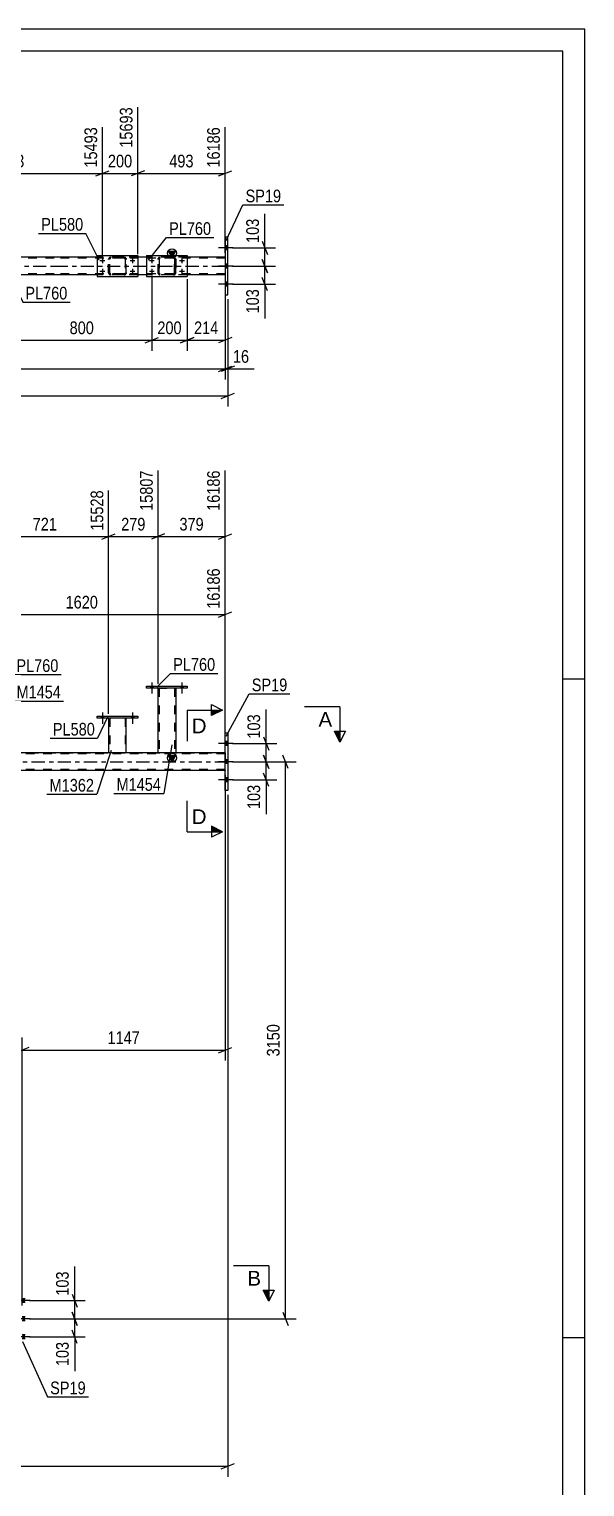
# Model space of a CAD drawing. Header units: millimetres. Extents: x -121 to 720, y -428 to 166.
# Drawn here: x 594.2 to 719.8, y -164 to 165.7 of the extents above; entities that cross this region are included whole.
import ezdxf

# ---------------------------------------------------------------- set-up
doc = ezdxf.new("R2010")
doc.units = ezdxf.units.MM
doc.linetypes.add('DXK_LINE_DOT2', pattern=[3.9198, 1.9599, -1.9599])
doc.linetypes.add('DXK_LINE_DOT3', pattern=[5.9187, 2.979, -0.9799, 0.9799, -0.9799])
doc.styles.add('Arial', font='ARIAL.TTF', dxfattribs={"height": 0.2})
doc.styles.add('Arial Narrow', font='ARIALN.TTF', dxfattribs={"height": 0.2})

# ---------------------------------------------------------------- blocks, each defined once
blk = doc.blocks.new('Unknown-318895430-1135')
at = {"color": 5, "linetype": 'Continuous'}
for p, q in [((719.77, 165.69), (-121.23, 165.69)), ((719.77, -428.31), (719.77, 165.69)), ((714.77, 160.69), (-116.23, 160.69)), ((714.77, -423.31), (714.77, 160.69)), ((719.77, 18.69), (714.77, 18.69)), ((719.77, -130.31), (714.77, -130.31))]:
    blk.add_line(p, q, dxfattribs=at)
blk = doc.blocks.new('Bolt-318895430-2153 - 2146')
at = {"linetype": 'Continuous'}
for points in [[(639.1, 115.77), (639.1, 116.65), (638.46, 116.65), (638.46, 115.77)], [(639.1, 115.77), (639.1, 116.65), (638.46, 116.65), (638.46, 115.77)], [(639.1, 115.77), (639.1, 116.65), (638.46, 116.65), (638.46, 115.77)], [(639.1, 111.67), (639.1, 112.55), (638.46, 112.55), (638.46, 111.67)], [(639.1, 111.67), (639.1, 112.55), (638.46, 112.55), (638.46, 111.67)], [(639.1, 107.57), (639.1, 108.45), (638.46, 108.45), (638.46, 107.57)], [(639.1, 107.57), (639.1, 108.45), (638.46, 108.45), (638.46, 107.57)], [(639.1, 107.57), (639.1, 108.45), (638.46, 108.45), (638.46, 107.57)]]:
    blk.add_hatch(color=1, dxfattribs=at).paths.add_polyline_path(points)
at = {"color": 1, "linetype": 'Continuous'}
for p, q in [((640.26, 116.21), (636.94, 116.21)), ((640.26, 116.21), (636.94, 116.21)), ((640.26, 116.21), (636.94, 116.21)), ((639.1, 116.65), (638.46, 116.65)), ((639.1, 116.65), (638.46, 116.65)), ((639.1, 116.65), (638.46, 116.65)), ((639.1, 115.77), (638.46, 115.77)), ((639.1, 115.77), (638.46, 115.77)), ((639.1, 115.77), (638.46, 115.77)), ((640.26, 112.11), (636.94, 112.11)), ((640.26, 112.11), (636.94, 112.11)), ((639.1, 112.55), (638.46, 112.55)), ((639.1, 112.55), (638.46, 112.55)), ((639.1, 111.67), (638.46, 111.67)), ((639.1, 111.67), (638.46, 111.67)), ((640.26, 108.01), (636.94, 108.01)), ((640.26, 108.01), (636.94, 108.01)), ((640.26, 108.01), (636.94, 108.01)), ((639.1, 108.45), (638.46, 108.45)), ((639.1, 108.45), (638.46, 108.45)), ((639.1, 108.45), (638.46, 108.45)), ((639.1, 107.57), (638.46, 107.57)), ((639.1, 107.57), (638.46, 107.57)), ((639.1, 107.57), (638.46, 107.57))]:
    blk.add_line(p, q, dxfattribs=at)
blk = doc.blocks.new('Bolt-318895430-2247 - 2146')
at = {"linetype": 'Continuous'}
for points in [[(621.89, 113.03, -1), (621.89, 113.59, -1)], [(628.69, 113.03, -1), (628.69, 113.59, -1)], [(621.89, 110.63, -1), (621.89, 111.19, -1)], [(628.69, 110.63, -1), (628.69, 111.19, -1)]]:
    blk.add_hatch(color=1, dxfattribs=at).paths.add_polyline_path(points)
at = {"color": 1, "linetype": 'Continuous'}
for p, q in [((622.45, 113.31), (621.33, 113.31)), ((621.89, 113.87), (621.89, 112.75)), ((629.25, 113.31), (628.13, 113.31)), ((628.69, 113.87), (628.69, 112.75)), ((622.45, 110.91), (621.33, 110.91)), ((621.89, 111.47), (621.89, 110.35)), ((629.25, 110.91), (628.13, 110.91)), ((628.69, 111.47), (628.69, 110.35))]:
    blk.add_line(p, q, dxfattribs=at)
blk = doc.blocks.new('Bolt-318895430-2232 - 2146')
at = {"linetype": 'Continuous'}
for points in [[(610.72, 113.03, -1), (610.72, 113.59, -1)], [(617.52, 113.03, -1), (617.52, 113.59, -1)], [(610.72, 110.63, -1), (610.72, 111.19, -1)], [(617.52, 110.63, -1), (617.52, 111.19, -1)]]:
    blk.add_hatch(color=1, dxfattribs=at).paths.add_polyline_path(points)
at = {"color": 1, "linetype": 'Continuous'}
for p, q in [((611.28, 113.31), (610.16, 113.31)), ((610.72, 113.87), (610.72, 112.75)), ((618.08, 113.31), (616.96, 113.31)), ((617.52, 113.87), (617.52, 112.75)), ((611.28, 110.91), (610.16, 110.91)), ((610.72, 111.47), (610.72, 110.35)), ((618.08, 110.91), (616.96, 110.91)), ((617.52, 111.47), (617.52, 110.35))]:
    blk.add_line(p, q, dxfattribs=at)
blk = doc.blocks.new('Part-318895430-2352 - 2146')
at = {"color": 2, "linetype": 'Continuous'}
for p, q in [((620.69, 114.51), (620.69, 109.71)), ((620.69, 114.51), (629.89, 114.51)), ((629.89, 114.51), (629.89, 109.71)), ((620.69, 109.71), (629.89, 109.71))]:
    blk.add_line(p, q, dxfattribs=at)
blk = doc.blocks.new('Part-318895430-2400 - 2146')
at = {"color": 2, "linetype": 'Continuous'}
for p, q in [((609.52, 114.51), (609.52, 109.71)), ((609.52, 114.51), (618.72, 114.51)), ((618.72, 114.51), (618.72, 109.71)), ((609.52, 109.71), (618.72, 109.71))]:
    blk.add_line(p, q, dxfattribs=at)
blk = doc.blocks.new('Part-318895430-2298 - 2146')
at = {"color": 2, "linetype": 'Continuous'}
for p, q in [((639.1, 118.61), (638.46, 118.61)), ((638.46, 118.61), (638.46, 105.61)), ((639.1, 105.61), (639.1, 118.61)), ((638.46, 105.61), (639.1, 105.61))]:
    blk.add_line(p, q, dxfattribs=at)
blk = doc.blocks.new('Part-318895430-2423 - 2146')
at = {"color": 7, "linetype": 'DXK_LINE_DOT2'}
for p, q in [((612.15, 113.81), (612.12, 113.63)), ((612.12, 113.63), (612.13, 113.68)), ((612.12, 110.59), (612.12, 113.63)), ((612.13, 113.68), (612.15, 113.81)), ((612.36, 113.63), (612.37, 113.72)), ((612.36, 110.59), (612.36, 113.63)), ((612.37, 113.72), (612.43, 113.8)), ((612.41, 114.07), (612.6, 114.11)), ((612.6, 114.11), (612.41, 114.07)), ((612.43, 113.8), (612.5, 113.85)), ((612.5, 113.85), (612.6, 113.87)), ((615.64, 114.11), (612.6, 114.11)), ((615.64, 113.87), (612.6, 113.87)), ((615.64, 114.11), (615.82, 114.07)), ((615.82, 114.07), (615.64, 114.11)), ((615.64, 113.87), (615.73, 113.85)), ((615.73, 113.85), (615.81, 113.8)), ((615.81, 113.8), (615.86, 113.72)), ((615.86, 113.72), (615.88, 113.63)), ((615.88, 113.63), (615.88, 110.59)), ((616.08, 113.81), (616.11, 113.68)), ((616.12, 113.63), (616.08, 113.81)), ((616.11, 113.68), (616.12, 113.63)), ((616.12, 110.59), (616.12, 113.63)), ((612.15, 110.4), (612.12, 110.59)), ((612.12, 110.59), (612.15, 110.4)), ((612.37, 110.5), (612.36, 110.59)), ((612.43, 110.42), (612.37, 110.5)), ((612.6, 110.11), (612.41, 110.14)), ((612.41, 110.14), (612.6, 110.11)), ((612.5, 110.37), (612.43, 110.42)), ((612.6, 110.35), (612.5, 110.37)), ((615.64, 110.35), (612.6, 110.35)), ((615.64, 110.11), (612.6, 110.11)), ((615.73, 110.37), (615.64, 110.35)), ((615.82, 110.14), (615.64, 110.11)), ((615.64, 110.11), (615.82, 110.14)), ((615.81, 110.42), (615.73, 110.37)), ((615.86, 110.5), (615.81, 110.42)), ((615.88, 110.59), (615.86, 110.5)), ((616.12, 110.59), (616.08, 110.4)), ((616.08, 110.4), (616.12, 110.59))]:
    blk.add_line(p, q, dxfattribs=at)
at = {"color": 7, "linetype": 'DXK_LINE_DOT3'}
blk.add_line((614.12, 112.11), (614.12, 112.11), dxfattribs=at)
at = {"color": 7, "linetype": 'DXK_LINE_DOT2'}
for centre, start, end in [((612.6, 113.63), 112.5, 157.5), ((612.6, 113.63), 112.5, 157.5), ((615.64, 113.63), 22.5, 67.5), ((615.64, 113.63), 22.5, 67.5), ((612.6, 110.59), 202.5, 247.5), ((612.6, 110.59), 202.5, 247.5), ((615.64, 110.59), 292.5, 337.5), ((615.64, 110.59), 292.5, 337.5)]:
    blk.add_arc(centre, 0.48, start, end, dxfattribs=at)
blk = doc.blocks.new('Part-318895430-2454 - 2146')
at = {"color": 7, "linetype": 'DXK_LINE_DOT2'}
for p, q in [((623.29, 113.63), (623.32, 113.81)), ((623.32, 113.81), (623.29, 113.63)), ((623.29, 110.59), (623.29, 113.63)), ((623.29, 113.63), (623.29, 113.63)), ((623.29, 110.59), (623.29, 113.63)), ((623.54, 113.72), (623.53, 113.63)), ((623.53, 110.59), (623.53, 113.63)), ((623.53, 113.63), (623.53, 113.63)), ((623.53, 113.63), (623.53, 110.59)), ((623.6, 113.8), (623.54, 113.72)), ((623.58, 114.07), (623.77, 114.11)), ((623.77, 114.11), (623.58, 114.07)), ((623.67, 113.85), (623.6, 113.8)), ((623.77, 113.87), (623.67, 113.85)), ((626.81, 114.11), (623.77, 114.11)), ((626.81, 113.87), (623.77, 113.87)), ((626.81, 114.11), (626.99, 114.07)), ((626.99, 114.07), (626.81, 114.11)), ((626.9, 113.85), (626.81, 113.87)), ((626.98, 113.8), (626.9, 113.85)), ((627.03, 113.72), (626.98, 113.8)), ((627.03, 113.72), (627.05, 113.63)), ((627.05, 110.59), (627.05, 113.63)), ((627.05, 113.63), (627.05, 113.63)), ((627.05, 113.63), (627.05, 110.59)), ((627.25, 113.81), (627.29, 113.63)), ((627.29, 113.63), (627.25, 113.81)), ((627.29, 110.59), (627.29, 113.63)), ((627.29, 113.63), (627.29, 113.63)), ((627.29, 113.63), (627.29, 110.59)), ((623.29, 110.59), (623.29, 110.59)), ((623.32, 110.4), (623.29, 110.59)), ((623.29, 110.59), (623.32, 110.4)), ((623.53, 110.59), (623.53, 110.59)), ((623.54, 110.5), (623.53, 110.59)), ((623.6, 110.42), (623.54, 110.5)), ((623.77, 110.11), (623.58, 110.15)), ((623.58, 110.15), (623.77, 110.11)), ((623.67, 110.37), (623.6, 110.42)), ((623.77, 110.35), (623.67, 110.37)), ((626.81, 110.35), (623.77, 110.35)), ((626.81, 110.11), (623.77, 110.11)), ((626.9, 110.37), (626.81, 110.35)), ((626.99, 110.15), (626.81, 110.11)), ((626.81, 110.11), (626.99, 110.15)), ((626.98, 110.42), (626.9, 110.37)), ((627.03, 110.5), (626.98, 110.42)), ((627.05, 110.59), (627.03, 110.5)), ((627.05, 110.59), (627.05, 110.59)), ((627.29, 110.59), (627.25, 110.4)), ((627.25, 110.4), (627.29, 110.59)), ((627.29, 110.59), (627.29, 110.59))]:
    blk.add_line(p, q, dxfattribs=at)
at = {"color": 7, "linetype": 'DXK_LINE_DOT3'}
blk.add_line((625.29, 112.11), (625.29, 112.11), dxfattribs=at)
at = {"color": 7, "linetype": 'DXK_LINE_DOT2'}
for centre, start, end in [((623.77, 113.63), 112.5, 157.5), ((623.77, 113.63), 112.5, 157.5), ((626.81, 113.63), 22.5, 67.5), ((626.81, 113.63), 22.5, 67.5), ((623.77, 110.59), 202.5, 247.5), ((623.77, 110.59), 202.5, 247.5), ((626.81, 110.59), 292.5, 337.5), ((626.81, 110.59), 292.5, 337.5)]:
    blk.add_arc(centre, 0.48, start, end, dxfattribs=at)
blk = doc.blocks.new('Part-318895430-2507 - 2146')
at = {"linetype": 'Continuous'}
blk.add_hatch(color=2, dxfattribs=at).paths.add_polyline_path([(626.46, 114.11), (625.66, 115.51), (627.26, 115.51)])
at = {"color": 2, "linetype": 'Continuous'}
for p, q in [((626.46, 114.11), (625.66, 115.51)), ((625.66, 115.51), (627.26, 115.51)), ((627.26, 115.51), (626.46, 114.11)), ((599.82, 114.11), (590.22, 114.11)), ((609.52, 114.11), (599.92, 114.11)), ((620.69, 114.11), (618.72, 114.11)), ((638.46, 114.11), (629.89, 114.11)), ((599.82, 110.11), (590.22, 110.11)), ((609.52, 110.11), (599.92, 110.11)), ((620.69, 110.11), (618.72, 110.11)), ((638.46, 110.11), (629.89, 110.11))]:
    blk.add_line(p, q, dxfattribs=at)
at = {"color": 7, "linetype": 'DXK_LINE_DOT2'}
for p, q in [((599.82, 113.87), (-8.67, 113.87)), ((638.46, 113.87), (599.92, 113.87)), ((618.72, 114.11), (609.52, 114.11)), ((629.89, 114.11), (620.69, 114.11)), ((638.46, 114.11), (638.46, 110.11)), ((599.82, 110.35), (-8.67, 110.35)), ((638.46, 110.35), (599.92, 110.35)), ((618.72, 110.11), (609.52, 110.11)), ((629.89, 110.11), (620.69, 110.11))]:
    blk.add_line(p, q, dxfattribs=at)
at = {"color": 7, "linetype": 'DXK_LINE_DOT3'}
for p, q in [((-8.67, 112.11), (599.82, 112.11)), ((599.92, 112.11), (638.46, 112.11))]:
    blk.add_line(p, q, dxfattribs=at)
at = {"color": 2, "linetype": 'Continuous'}
blk.add_circle((626.46, 115.01), 1, dxfattribs=at)
blk = doc.blocks.new('Part-318895430-3411 - 3370')
at = {"color": 2, "linetype": 'Continuous'}
for p, q in [((612.12, 9.83), (612.12, 2)), ((616.12, 2), (616.12, 9.83)), ((616.11, 1.99), (612.13, 1.99))]:
    blk.add_line(p, q, dxfattribs=at)
at = {"color": 7, "linetype": 'DXK_LINE_DOT2'}
for p, q in [((616.12, 9.83), (612.12, 9.83)), ((612.36, 9.83), (612.36, 1.99)), ((615.88, 9.83), (615.88, 1.99)), ((612.12, 2), (612.12, 1.99)), ((612.12, 1.99), (612.13, 1.99)), ((612.13, 1.99), (612.12, 1.99)), ((615.82, 1.99), (615.86, 1.99)), ((615.82, 1.99), (615.86, 1.99)), ((615.86, 1.99), (615.88, 1.99)), ((615.86, 1.99), (615.88, 1.99)), ((616.12, 1.99), (616.08, 1.99)), ((616.11, 1.99), (616.12, 1.99)), ((616.12, 2), (616.12, 1.99)), ((616.12, 1.99), (616.12, 2))]:
    blk.add_line(p, q, dxfattribs=at)
blk = doc.blocks.new('Part-318895430-3428 - 3370')
at = {"color": 2, "linetype": 'Continuous'}
for p, q in [((623.29, 2), (623.29, 16.64)), ((627.29, 16.64), (627.29, 2)), ((627.29, 2), (623.29, 2))]:
    blk.add_line(p, q, dxfattribs=at)
at = {"color": 7, "linetype": 'DXK_LINE_DOT2'}
for p, q in [((623.29, 16.64), (627.29, 16.64)), ((623.53, 16.64), (623.53, 2)), ((627.05, 16.64), (627.05, 2)), ((626.99, 2), (627.03, 2)), ((626.99, 2), (627.03, 2)), ((627.03, 2), (627.05, 2)), ((627.03, 2), (627.05, 2))]:
    blk.add_line(p, q, dxfattribs=at)
blk = doc.blocks.new('Bolt-318895430-3559 - 3370')
at = {"linetype": 'Continuous'}
for points in [[(621.61, 16.64), (622.17, 16.64), (622.17, 17.12), (621.61, 17.12)], [(621.61, 16.64), (622.17, 16.64), (622.17, 17.12), (621.61, 17.12)], [(628.41, 16.64), (628.97, 16.64), (628.97, 17.12), (628.41, 17.12)], [(628.41, 16.64), (628.97, 16.64), (628.97, 17.12), (628.41, 17.12)]]:
    blk.add_hatch(color=1, dxfattribs=at).paths.add_polyline_path(points)
at = {"color": 1, "linetype": 'Continuous'}
for p, q in [((621.61, 17.12), (621.61, 16.64)), ((621.61, 17.12), (621.61, 16.64)), ((621.89, 17.92), (621.89, 15.4)), ((621.89, 17.92), (621.89, 15.4)), ((622.17, 17.12), (622.17, 16.64)), ((622.17, 17.12), (622.17, 16.64)), ((628.41, 17.12), (628.41, 16.64)), ((628.41, 17.12), (628.41, 16.64)), ((628.69, 17.92), (628.69, 15.4)), ((628.69, 17.92), (628.69, 15.4)), ((628.97, 17.12), (628.97, 16.64)), ((628.97, 17.12), (628.97, 16.64))]:
    blk.add_line(p, q, dxfattribs=at)
blk = doc.blocks.new('Part-318895430-3545 - 3370')
at = {"color": 2, "linetype": 'Continuous'}
for p, q in [((609.52, 10.31), (618.72, 10.31)), ((609.52, 9.83), (609.52, 10.31)), ((618.72, 10.31), (618.72, 9.83)), ((618.72, 9.83), (609.52, 9.83))]:
    blk.add_line(p, q, dxfattribs=at)
blk = doc.blocks.new('Part-318895430-3585 - 3370')
at = {"color": 2, "linetype": 'Continuous'}
for p, q in [((620.69, 17.12), (629.89, 17.12)), ((620.69, 16.64), (620.69, 17.12)), ((629.89, 16.64), (620.69, 16.64)), ((629.89, 17.12), (629.89, 16.64))]:
    blk.add_line(p, q, dxfattribs=at)
blk = doc.blocks.new('Bolt-318895430-3723 - 3370')
at = {"linetype": 'Continuous'}
for points in [[(610.44, 9.83), (611, 9.83), (611, 10.31), (610.44, 10.31)], [(610.44, 9.83), (611, 9.83), (611, 10.31), (610.44, 10.31)], [(617.24, 9.83), (617.8, 9.83), (617.8, 10.31), (617.24, 10.31)], [(617.24, 9.83), (617.8, 9.83), (617.8, 10.31), (617.24, 10.31)]]:
    blk.add_hatch(color=1, dxfattribs=at).paths.add_polyline_path(points)
at = {"color": 1, "linetype": 'Continuous'}
for p, q in [((610.44, 10.31), (610.44, 9.83)), ((610.44, 10.31), (610.44, 9.83)), ((610.72, 11.11), (610.72, 8.59)), ((610.72, 11.11), (610.72, 8.59)), ((611, 10.31), (611, 9.83)), ((611, 10.31), (611, 9.83)), ((617.24, 10.31), (617.24, 9.83)), ((617.24, 10.31), (617.24, 9.83)), ((617.52, 11.11), (617.52, 8.59)), ((617.52, 11.11), (617.52, 8.59)), ((617.8, 10.31), (617.8, 9.83)), ((617.8, 10.31), (617.8, 9.83))]:
    blk.add_line(p, q, dxfattribs=at)
blk = doc.blocks.new('Bolt-318895430-3888 - 3370')
at = {"linetype": 'Continuous'}
for points in [[(592.59, -121.46), (592.59, -122.34), (593.23, -122.34), (593.23, -121.46)], [(592.59, -121.46), (592.59, -122.34), (593.23, -122.34), (593.23, -121.46)], [(592.59, -121.46), (592.59, -122.34), (593.23, -122.34), (593.23, -121.46)], [(592.59, -125.56), (592.59, -126.44), (593.23, -126.44), (593.23, -125.56)], [(592.59, -125.56), (592.59, -126.44), (593.23, -126.44), (593.23, -125.56)], [(592.59, -129.66), (592.59, -130.54), (593.23, -130.54), (593.23, -129.66)], [(592.59, -129.66), (592.59, -130.54), (593.23, -130.54), (593.23, -129.66)], [(592.59, -129.66), (592.59, -130.54), (593.23, -130.54), (593.23, -129.66)]]:
    blk.add_hatch(color=1, dxfattribs=at).paths.add_polyline_path(points)
at = {"color": 1, "linetype": 'Continuous'}
for p, q in [((594.39, -121.9), (591.07, -121.9)), ((594.39, -121.9), (591.07, -121.9)), ((594.39, -121.9), (591.07, -121.9)), ((593.23, -121.46), (592.59, -121.46)), ((593.23, -121.46), (592.59, -121.46)), ((593.23, -121.46), (592.59, -121.46)), ((593.23, -122.34), (592.59, -122.34)), ((593.23, -122.34), (592.59, -122.34)), ((593.23, -122.34), (592.59, -122.34)), ((594.39, -126), (591.07, -126)), ((594.39, -126), (591.07, -126)), ((593.23, -125.56), (592.59, -125.56)), ((593.23, -125.56), (592.59, -125.56)), ((593.23, -126.44), (592.59, -126.44)), ((593.23, -126.44), (592.59, -126.44)), ((594.39, -130.1), (591.07, -130.1)), ((594.39, -130.1), (591.07, -130.1)), ((594.39, -130.1), (591.07, -130.1)), ((593.23, -129.66), (592.59, -129.66)), ((593.23, -129.66), (592.59, -129.66)), ((593.23, -129.66), (592.59, -129.66)), ((593.23, -130.54), (592.59, -130.54)), ((593.23, -130.54), (592.59, -130.54)), ((593.23, -130.54), (592.59, -130.54))]:
    blk.add_line(p, q, dxfattribs=at)
blk = doc.blocks.new('Bolt-318895430-3889 - 3370')
at = {"linetype": 'Continuous'}
for points in [[(638.46, 4.54), (638.46, 3.66), (639.1, 3.66), (639.1, 4.54)], [(638.46, 4.54), (638.46, 3.66), (639.1, 3.66), (639.1, 4.54)], [(638.46, 4.54), (638.46, 3.66), (639.1, 3.66), (639.1, 4.54)], [(638.46, 0.44), (638.46, -0.44), (639.1, -0.44), (639.1, 0.44)], [(638.46, 0.44), (638.46, -0.44), (639.1, -0.44), (639.1, 0.44)], [(638.46, -3.66), (638.46, -4.54), (639.1, -4.54), (639.1, -3.66)], [(638.46, -3.66), (638.46, -4.54), (639.1, -4.54), (639.1, -3.66)], [(638.46, -3.66), (638.46, -4.54), (639.1, -4.54), (639.1, -3.66)]]:
    blk.add_hatch(color=1, dxfattribs=at).paths.add_polyline_path(points)
at = {"color": 1, "linetype": 'Continuous'}
for p, q in [((640.26, 4.1), (636.94, 4.1)), ((640.26, 4.1), (636.94, 4.1)), ((640.26, 4.1), (636.94, 4.1)), ((639.1, 4.54), (638.46, 4.54)), ((639.1, 4.54), (638.46, 4.54)), ((639.1, 4.54), (638.46, 4.54)), ((639.1, 3.66), (638.46, 3.66)), ((639.1, 3.66), (638.46, 3.66)), ((639.1, 3.66), (638.46, 3.66)), ((639.1, 0.44), (638.46, 0.44)), ((639.1, 0.44), (638.46, 0.44)), ((640.26, 0), (636.94, 0)), ((640.26, 0), (636.94, 0)), ((639.1, -0.44), (638.46, -0.44)), ((639.1, -0.44), (638.46, -0.44)), ((640.26, -4.1), (636.94, -4.1)), ((640.26, -4.1), (636.94, -4.1)), ((640.26, -4.1), (636.94, -4.1)), ((639.1, -3.66), (638.46, -3.66)), ((639.1, -3.66), (638.46, -3.66)), ((639.1, -3.66), (638.46, -3.66)), ((639.1, -4.54), (638.46, -4.54)), ((639.1, -4.54), (638.46, -4.54)), ((639.1, -4.54), (638.46, -4.54))]:
    blk.add_line(p, q, dxfattribs=at)
blk = doc.blocks.new('Part-318895430-3944 - 3370')
at = {"linetype": 'Continuous'}
blk.add_hatch(color=2, dxfattribs=at).paths.add_polyline_path([(626.46, 0), (625.66, 1.4), (627.26, 1.4)])
at = {"color": 7, "linetype": 'DXK_LINE_DOT2'}
for p, q in [((638.46, 1.76), (-9, 1.76)), ((104.31, 2), (638.46, 2)), ((616.12, 2), (612.12, 2)), ((627.29, 2), (623.29, 2)), ((638.46, 2), (638.46, -2)), ((638.46, -1.76), (-9, -1.76))]:
    blk.add_line(p, q, dxfattribs=at)
at = {"color": 2, "linetype": 'Continuous'}
for p, q in [((612.12, 2), (587.29, 2)), ((623.29, 2), (616.12, 2)), ((626.46, 0), (625.66, 1.4)), ((625.66, 1.4), (627.26, 1.4)), ((627.26, 1.4), (626.46, 0)), ((638.46, 2), (627.29, 2)), ((638.46, -2), (577.92, -2))]:
    blk.add_line(p, q, dxfattribs=at)
at = {"color": 7, "linetype": 'DXK_LINE_DOT3'}
blk.add_line((-9, 0), (638.46, 0), dxfattribs=at)
at = {"color": 2, "linetype": 'Continuous'}
blk.add_circle((626.46, 0.9), 1, dxfattribs=at)
blk = doc.blocks.new('Part-318895430-3998 - 3370')
at = {"color": 2, "linetype": 'Continuous'}
for p, q in [((638.46, -6.5), (638.46, 6.5)), ((638.46, 6.5), (639.1, 6.5)), ((639.1, 6.5), (639.1, -6.5)), ((639.1, -6.5), (638.46, -6.5))]:
    blk.add_line(p, q, dxfattribs=at)
blk = doc.blocks.new('StraightDimension-318895430-2553 - 2146')
at = {"color": 7, "linetype": 'Continuous'}
for p, q in [((638.46, 104.61), (638.46, 86.48)), ((639.1, 104.61), (639.1, 86.48)), ((636.96, 88.28), (639.96, 89.48)), ((640.6, 89.48), (637.6, 88.28)), ((638.46, 88.88), (639.1, 88.88))]:
    blk.add_line(p, q, dxfattribs=at)
at = {"color": 0}
blk.add_wipeout([(644.48, 89.63), (644.48, 93.83), (639.62, 93.83), (639.62, 89.63)], dxfattribs=at)
at = {"color": 7, "linetype": 'Continuous'}
blk.add_line((639.1, 88.88), (645, 88.88), dxfattribs=at)
blk.add_line((639.1, 88.88), (645, 88.88), dxfattribs=at)
at = {"color": 3, "style": 'Arial Narrow'}
blk.add_text('16', height=2.863, dxfattribs=at).set_placement((640.22, 90.23))
blk = doc.blocks.new('StraightDimension-318895430-19506 - 2146')
at = {"color": 7, "linetype": 'Continuous'}
for p, q in [((629.89, 109.11), (629.89, 92.96)), ((638.46, 109.11), (638.46, 92.96)), ((628.39, 94.76), (631.39, 95.96)), ((639.96, 95.96), (636.96, 94.76)), ((629.89, 95.36), (638.46, 95.36))]:
    blk.add_line(p, q, dxfattribs=at)
at = {"color": 0}
blk.add_wipeout([(637.51, 96.11), (637.51, 100.31), (630.83, 100.31), (630.83, 96.11)], dxfattribs=at)
at = {"color": 3, "style": 'Arial Narrow'}
blk.add_text('214', height=2.863, dxfattribs=at).set_placement((631.43, 96.71))
blk = doc.blocks.new('StraightDimension-318895430-22151 - 2146')
at = {"color": 7, "linetype": 'Continuous'}
for p, q in [((618.72, 114.79), (618.72, 148.03)), ((610.72, 114.31), (610.72, 143.53)), ((609.22, 132.48), (612.22, 133.68)), ((610.72, 133.08), (618.72, 133.08)), ((620.22, 133.68), (617.22, 132.48))]:
    blk.add_line(p, q, dxfattribs=at)
at = {"color": 0}
blk.add_wipeout([(618.06, 133.83), (618.06, 138.03), (611.37, 138.03), (611.37, 133.83)], dxfattribs=at)
at = {"color": 0, "linetype": 'Continuous'}
blk.add_wipeout([(618.12, 148.63), (613.92, 148.63), (613.92, 138.28), (618.12, 138.28)], dxfattribs=at)
at = {"color": 3, "linetype": 'Continuous', "style": 'Arial Narrow'}
blk.add_text('15693', height=2.863, rotation=90.0002, dxfattribs=at).set_placement((617.52, 138.88))
at = {"color": 3, "style": 'Arial Narrow'}
blk.add_text('200', height=2.863, dxfattribs=at).set_placement((611.97, 134.43))
blk = doc.blocks.new('StraightDimension-318895430-2605 - 2146')
at = {"color": 7, "linetype": 'Continuous'}
for p, q in [((640.1, 116.21), (649.85, 116.21)), ((646.85, 117.71), (648.05, 114.71)), ((647.45, 112.11), (647.45, 116.21)), ((640.1, 112.11), (649.85, 112.11)), ((648.05, 110.61), (646.85, 113.61))]:
    blk.add_line(p, q, dxfattribs=at)
at = {"color": 0}
blk.add_wipeout([(646.7, 123.42), (642.5, 123.42), (642.5, 116.73), (646.7, 116.73)], dxfattribs=at)
at = {"color": 7, "linetype": 'Continuous'}
blk.add_line((647.45, 116.21), (647.45, 123.94), dxfattribs=at)
blk.add_line((647.45, 116.21), (647.45, 123.94), dxfattribs=at)
at = {"color": 3, "style": 'Arial Narrow'}
blk.add_text('103', height=2.863, rotation=90.0002, dxfattribs=at).set_placement((646.1, 117.33))
blk = doc.blocks.new('StraightDimension-318895430-2563 - 2146')
at = {"color": 7, "linetype": 'Continuous'}
for p, q in [((638.46, 104.61), (638.46, 86.48)), ((636.96, 88.28), (639.96, 89.48)), ((-8.67, 88.88), (638.46, 88.88))]:
    blk.add_line(p, q, dxfattribs=at)
blk = doc.blocks.new('StraightDimension-318895430-2584 - 2146')
at = {"color": 7, "linetype": 'Continuous'}
for p, q in [((639.1, 104.61), (639.1, 80.33)), ((-9.31, 82.73), (639.1, 82.73)), ((637.6, 82.13), (640.6, 83.33))]:
    blk.add_line(p, q, dxfattribs=at)
blk = doc.blocks.new('StraightDimension-318895430-2595 - 2146')
at = {"color": 7, "linetype": 'Continuous'}
for p, q in [((640.1, 112.11), (649.85, 112.11)), ((646.85, 113.61), (648.05, 110.61)), ((647.45, 108.01), (647.45, 112.11)), ((648.05, 106.51), (646.85, 109.51)), ((640.1, 108.01), (649.85, 108.01))]:
    blk.add_line(p, q, dxfattribs=at)
at = {"color": 0}
blk.add_wipeout([(646.7, 107.48), (642.5, 107.48), (642.5, 100.8), (646.7, 100.8)], dxfattribs=at)
at = {"color": 7, "linetype": 'Continuous'}
blk.add_line((647.45, 108.01), (647.45, 100.27), dxfattribs=at)
blk.add_line((647.45, 108.01), (647.45, 100.27), dxfattribs=at)
at = {"color": 3, "style": 'Arial Narrow'}
blk.add_text('103', height=2.863, rotation=90.0002, dxfattribs=at).set_placement((646.1, 101.4))
blk = doc.blocks.new('StraightDimension-318895430-19507 - 2146')
at = {"color": 7, "linetype": 'Continuous'}
for p, q in [((621.89, 109.91), (621.89, 92.96)), ((629.89, 109.11), (629.89, 92.96)), ((620.39, 94.76), (623.39, 95.96)), ((631.39, 95.96), (628.39, 94.76)), ((621.89, 95.36), (629.89, 95.36))]:
    blk.add_line(p, q, dxfattribs=at)
at = {"color": 0}
blk.add_wipeout([(629.23, 96.11), (629.23, 100.31), (622.54, 100.31), (622.54, 96.11)], dxfattribs=at)
at = {"color": 3, "style": 'Arial Narrow'}
blk.add_text('200', height=2.863, dxfattribs=at).set_placement((623.14, 96.71))
blk = doc.blocks.new('StraightDimension-318895430-22150 - 2146')
at = {"color": 7, "linetype": 'Continuous'}
for p, q in [((618.72, 114.79), (618.72, 148.03)), ((638.46, 115.11), (638.46, 143.53)), ((620.22, 133.68), (617.22, 132.48)), ((618.72, 133.08), (638.46, 133.08)), ((636.96, 132.48), (639.96, 133.68))]:
    blk.add_line(p, q, dxfattribs=at)
at = {"color": 0, "linetype": 'Continuous'}
blk.add_wipeout([(637.86, 144.13), (633.66, 144.13), (633.66, 133.78), (637.86, 133.78)], dxfattribs=at)
at = {"color": 0}
blk.add_wipeout([(631.93, 133.83), (631.93, 138.03), (625.24, 138.03), (625.24, 133.83)], dxfattribs=at)
at = {"color": 3, "linetype": 'Continuous', "style": 'Arial Narrow'}
blk.add_text('16186', height=2.863, rotation=90.0002, dxfattribs=at).set_placement((637.26, 134.38))
at = {"color": 3, "style": 'Arial Narrow'}
blk.add_text('493', height=2.863, dxfattribs=at).set_placement((625.84, 134.43))
blk = doc.blocks.new('StraightDimension-318895430-19508 - 2146')
at = {"color": 7, "linetype": 'Continuous'}
for p, q in [((590.22, 109.11), (590.22, 92.96)), ((621.89, 109.91), (621.89, 92.96)), ((591.72, 95.96), (588.72, 94.76)), ((620.39, 94.76), (623.39, 95.96)), ((590.22, 95.36), (621.89, 95.36))]:
    blk.add_line(p, q, dxfattribs=at)
at = {"color": 0}
blk.add_wipeout([(609.39, 96.11), (609.39, 100.31), (602.71, 100.31), (602.71, 96.11)], dxfattribs=at)
at = {"color": 3, "style": 'Arial Narrow'}
blk.add_text('800', height=2.863, dxfattribs=at).set_placement((603.31, 96.71))
blk = doc.blocks.new('StraightDimension-318895430-22152 - 2146')
at = {"color": 7, "linetype": 'Continuous'}
for p, q in [((568.12, 117.97), (568.12, 158.53)), ((610.72, 114.31), (610.72, 143.53)), ((569.62, 133.68), (566.62, 132.48)), ((568.12, 133.08), (610.72, 133.08)), ((609.22, 132.48), (612.22, 133.68))]:
    blk.add_line(p, q, dxfattribs=at)
at = {"color": 0, "linetype": 'Continuous'}
blk.add_wipeout([(610.12, 144.13), (605.92, 144.13), (605.92, 133.78), (610.12, 133.78)], dxfattribs=at)
at = {"color": 0}
blk.add_wipeout([(593.67, 133.83), (593.67, 138.03), (585.16, 138.03), (585.16, 133.83)], dxfattribs=at)
at = {"color": 3, "linetype": 'Continuous', "style": 'Arial Narrow'}
blk.add_text('15493', height=2.863, rotation=90.0002, dxfattribs=at).set_placement((609.52, 134.38))
at = {"color": 3, "style": 'Arial Narrow'}
blk.add_text('1073', height=2.863, dxfattribs=at).set_placement((585.76, 134.43))
blk = doc.blocks.new('StraightDimension-318895430-4958 - 3370')
at = {"color": 7, "linetype": 'Continuous'}
for p, q in [((652.72, -1.5), (651.52, 1.5)), ((640.1, 0), (654.52, 0)), ((652.12, -126), (652.12, 0)), ((651.52, -124.5), (652.72, -127.5)), ((594.23, -126), (654.52, -126))]:
    blk.add_line(p, q, dxfattribs=at)
at = {"color": 0}
blk.add_wipeout([(651.37, -58.74), (647.17, -58.74), (647.17, -67.26), (651.37, -67.26)], dxfattribs=at)
at = {"color": 3, "style": 'Arial Narrow'}
blk.add_text('3150', height=2.863, rotation=90.0002, dxfattribs=at).set_placement((650.77, -66.66))
blk = doc.blocks.new('StraightDimension-318895430-5276 - 3370')
at = {"color": 7, "linetype": 'Continuous'}
for p, q in [((647.11, 1.5), (648.31, -1.5)), ((640.1, 0), (650.11, 0)), ((648.31, -5.6), (647.11, -2.6)), ((647.71, -4.1), (647.71, 0)), ((640.1, -4.1), (650.11, -4.1))]:
    blk.add_line(p, q, dxfattribs=at)
at = {"color": 0}
blk.add_wipeout([(646.96, -4.63), (642.76, -4.63), (642.76, -11.31), (646.96, -11.31)], dxfattribs=at)
at = {"color": 7, "linetype": 'Continuous'}
blk.add_line((647.71, -4.1), (647.71, -11.83), dxfattribs=at)
blk.add_line((647.71, -4.1), (647.71, -11.83), dxfattribs=at)
at = {"color": 3, "style": 'Arial Narrow'}
blk.add_text('103', height=2.863, rotation=90.0002, dxfattribs=at).set_placement((646.36, -10.71))
blk = doc.blocks.new('StraightDimension-318895430-4900 - 3370')
at = {"color": 7, "linetype": 'Continuous'}
for p, q in [((603.85, -124.5), (605.05, -127.5)), ((594.23, -126), (606.85, -126)), ((604.45, -130.1), (604.45, -126)), ((594.23, -130.1), (606.85, -130.1)), ((605.05, -131.6), (603.85, -128.6))]:
    blk.add_line(p, q, dxfattribs=at)
at = {"color": 0}
blk.add_wipeout([(603.7, -130.63), (599.5, -130.63), (599.5, -137.31), (603.7, -137.31)], dxfattribs=at)
at = {"color": 7, "linetype": 'Continuous'}
blk.add_line((604.45, -130.1), (604.45, -137.83), dxfattribs=at)
blk.add_line((604.45, -130.1), (604.45, -137.83), dxfattribs=at)
at = {"color": 3, "style": 'Arial Narrow'}
blk.add_text('103', height=2.863, rotation=90.0002, dxfattribs=at).set_placement((603.1, -136.71))
blk = doc.blocks.new('StraightDimension-318895430-21454 - 3370')
at = {"color": 7, "linetype": 'Continuous'}
for p, q in [((573.66, -1), (573.66, 43.74)), ((638.46, 3), (638.46, 43.74)), ((575.16, 33.9), (572.16, 32.7)), ((573.66, 33.3), (638.46, 33.3)), ((636.96, 32.7), (639.96, 33.9))]:
    blk.add_line(p, q, dxfattribs=at)
at = {"color": 0, "linetype": 'Continuous'}
blk.add_wipeout([(637.86, 44.34), (633.66, 44.34), (633.66, 34), (637.86, 34)], dxfattribs=at)
at = {"color": 0}
blk.add_wipeout([(610.31, 34.05), (610.31, 38.25), (601.8, 38.25), (601.8, 34.05)], dxfattribs=at)
at = {"color": 3, "linetype": 'Continuous', "style": 'Arial Narrow'}
blk.add_text('16186', height=2.863, rotation=90.0002, dxfattribs=at).set_placement((637.26, 34.6))
at = {"color": 3, "style": 'Arial Narrow'}
blk.add_text('1620', height=2.863, dxfattribs=at).set_placement((602.4, 34.65))
blk = doc.blocks.new('StraightDimension-318895430-10753 - 3370')
at = {"color": 7, "linetype": 'Continuous'}
for p, q in [((623.29, 17.64), (623.29, 65.88)), ((612.12, 10.83), (612.12, 61.38)), ((610.62, 50.34), (613.62, 51.54)), ((612.12, 50.94), (623.29, 50.94)), ((624.79, 51.54), (621.79, 50.34))]:
    blk.add_line(p, q, dxfattribs=at)
at = {"color": 0}
blk.add_wipeout([(621.04, 51.69), (621.04, 55.89), (614.36, 55.89), (614.36, 51.69)], dxfattribs=at)
at = {"color": 0, "linetype": 'Continuous'}
blk.add_wipeout([(622.69, 66.48), (618.49, 66.48), (618.49, 56.14), (622.69, 56.14)], dxfattribs=at)
at = {"color": 3, "linetype": 'Continuous', "style": 'Arial Narrow'}
blk.add_text('15807', height=2.863, rotation=90.0002, dxfattribs=at).set_placement((622.09, 56.74))
at = {"color": 3, "style": 'Arial Narrow'}
blk.add_text('279', height=2.863, dxfattribs=at).set_placement((614.96, 52.29))
blk = doc.blocks.new('StraightDimension-318895430-4892 - 3370')
at = {"color": 7, "linetype": 'Continuous'}
for p, q in [((594.23, -121.9), (606.85, -121.9)), ((603.85, -120.4), (605.05, -123.4)), ((604.45, -126), (604.45, -121.9)), ((605.05, -127.5), (603.85, -124.5)), ((594.23, -126), (606.85, -126))]:
    blk.add_line(p, q, dxfattribs=at)
at = {"color": 0}
blk.add_wipeout([(603.7, -114.69), (599.5, -114.69), (599.5, -121.38), (603.7, -121.38)], dxfattribs=at)
at = {"color": 7, "linetype": 'Continuous'}
blk.add_line((604.45, -121.9), (604.45, -114.17), dxfattribs=at)
blk.add_line((604.45, -121.9), (604.45, -114.17), dxfattribs=at)
at = {"color": 3, "style": 'Arial Narrow'}
blk.add_text('103', height=2.863, rotation=90.0002, dxfattribs=at).set_placement((603.1, -120.78))
blk = doc.blocks.new('StraightDimension-318895430-4947 - 3370')
at = {"color": 7, "linetype": 'Continuous'}
for p, q in [((638.46, -3), (638.46, -67.61)), ((592.59, -123), (592.59, -62.36)), ((594.09, -64.61), (591.09, -65.81)), ((592.59, -65.21), (638.46, -65.21)), ((636.96, -65.81), (639.96, -64.61))]:
    blk.add_line(p, q, dxfattribs=at)
at = {"color": 0}
blk.add_wipeout([(619.78, -64.46), (619.78, -60.26), (611.27, -60.26), (611.27, -64.46)], dxfattribs=at)
at = {"color": 3, "style": 'Arial Narrow'}
blk.add_text('1147', height=2.863, dxfattribs=at).set_placement((611.87, -63.86))
blk = doc.blocks.new('StraightDimension-318895430-5254 - 3370')
at = {"color": 7, "linetype": 'Continuous'}
for p, q in [((639.1, -7.5), (639.1, -161.74)), ((-35.1, -159.34), (639.1, -159.34)), ((637.6, -159.94), (640.6, -158.74))]:
    blk.add_line(p, q, dxfattribs=at)
blk = doc.blocks.new('StraightDimension-318895430-5286 - 3370')
at = {"color": 7, "linetype": 'Continuous'}
for p, q in [((640.1, 4.1), (650.11, 4.1)), ((647.11, 5.6), (648.31, 2.6)), ((647.71, 0), (647.71, 4.1)), ((648.31, -1.5), (647.11, 1.5)), ((640.1, 0), (650.11, 0))]:
    blk.add_line(p, q, dxfattribs=at)
at = {"color": 0}
blk.add_wipeout([(646.96, 11.31), (642.76, 11.31), (642.76, 4.62), (646.96, 4.62)], dxfattribs=at)
at = {"color": 7, "linetype": 'Continuous'}
blk.add_line((647.71, 4.1), (647.71, 11.83), dxfattribs=at)
blk.add_line((647.71, 4.1), (647.71, 11.83), dxfattribs=at)
at = {"color": 3, "style": 'Arial Narrow'}
blk.add_text('103', height=2.863, rotation=90.0002, dxfattribs=at).set_placement((646.36, 5.23))
blk = doc.blocks.new('StraightDimension-318895430-10752 - 3370')
at = {"color": 7, "linetype": 'Continuous'}
for p, q in [((623.29, 17.64), (623.29, 65.88)), ((638.46, 3), (638.46, 65.88)), ((624.79, 51.54), (621.79, 50.34)), ((623.29, 50.94), (638.46, 50.94)), ((636.96, 50.34), (639.96, 51.54))]:
    blk.add_line(p, q, dxfattribs=at)
at = {"color": 0}
blk.add_wipeout([(634.21, 51.69), (634.21, 55.89), (627.53, 55.89), (627.53, 51.69)], dxfattribs=at)
at = {"color": 0, "linetype": 'Continuous'}
blk.add_wipeout([(637.86, 66.48), (633.66, 66.48), (633.66, 56.14), (637.86, 56.14)], dxfattribs=at)
at = {"color": 3, "linetype": 'Continuous', "style": 'Arial Narrow'}
blk.add_text('16186', height=2.863, rotation=90.0002, dxfattribs=at).set_placement((637.26, 56.74))
at = {"color": 3, "style": 'Arial Narrow'}
blk.add_text('379', height=2.863, dxfattribs=at).set_placement((628.13, 52.29))
blk = doc.blocks.new('StraightDimension-318895430-10754 - 3370')
at = {"color": 7, "linetype": 'Continuous'}
for p, q in [((583.29, 17.64), (583.29, 61.38)), ((612.12, 10.83), (612.12, 61.38)), ((584.79, 51.54), (581.79, 50.34)), ((583.29, 50.94), (612.12, 50.94)), ((610.62, 50.34), (613.62, 51.54))]:
    blk.add_line(p, q, dxfattribs=at)
at = {"color": 0, "linetype": 'Continuous'}
blk.add_wipeout([(611.52, 61.98), (607.32, 61.98), (607.32, 51.64), (611.52, 51.64)], dxfattribs=at)
at = {"color": 0}
blk.add_wipeout([(601.04, 51.69), (601.04, 55.89), (594.36, 55.89), (594.36, 51.69)], dxfattribs=at)
at = {"color": 3, "linetype": 'Continuous', "style": 'Arial Narrow'}
blk.add_text('15528', height=2.863, rotation=90.0002, dxfattribs=at).set_placement((610.92, 52.24))
at = {"color": 3, "style": 'Arial Narrow'}
blk.add_text('721', height=2.863, dxfattribs=at).set_placement((594.96, 52.29))
blk = doc.blocks.new('Mark-318895430-2294 - 2146')
at = {"color": 0}
blk.add_wipeout([(651.12, 126.53), (651.12, 129.53), (643.08, 129.53), (643.08, 126.53)], dxfattribs=at)
blk.add_wipeout([(651.12, 126.53), (651.12, 129.53), (643.08, 129.53), (643.08, 126.53)], dxfattribs=at)
at = {"color": 30, "linetype": 'Continuous'}
for p, q in [((638.67, 117.88), (642.48, 125.93)), ((642.48, 125.93), (651.72, 125.93))]:
    blk.add_line(p, q, dxfattribs=at)
at = {"color": 3, "style": 'Arial Narrow'}
blk.add_text('SP19', height=2.863, dxfattribs=at).set_placement((643.08, 126.53))
blk = doc.blocks.new('Mark-318895430-2348 - 2146')
at = {"color": 0}
blk.add_wipeout([(635.3, 119.16), (635.3, 122.16), (625.79, 122.16), (625.79, 119.16)], dxfattribs=at)
blk.add_wipeout([(635.3, 119.16), (635.3, 122.16), (625.79, 122.16), (625.79, 119.16)], dxfattribs=at)
at = {"color": 30, "linetype": 'Continuous'}
for p, q in [((621.16, 113.42), (625.19, 118.56)), ((625.19, 118.56), (635.9, 118.56))]:
    blk.add_line(p, q, dxfattribs=at)
at = {"color": 3, "style": 'Arial Narrow'}
blk.add_text('PL760', height=2.863, dxfattribs=at).set_placement((625.79, 119.16))
blk = doc.blocks.new('Mark-318895430-2353 - 2146')
at = {"color": 0}
blk.add_wipeout([(602.81, 104.55), (602.81, 107.55), (593.3, 107.55), (593.3, 104.55)], dxfattribs=at)
blk.add_wipeout([(602.81, 104.55), (602.81, 107.55), (593.3, 107.55), (593.3, 104.55)], dxfattribs=at)
at = {"color": 30, "linetype": 'Continuous'}
for p, q in [((589.81, 109.87), (592.7, 103.95)), ((592.7, 103.95), (603.41, 103.95))]:
    blk.add_line(p, q, dxfattribs=at)
at = {"color": 3, "style": 'Arial Narrow'}
blk.add_text('PL760', height=2.863, dxfattribs=at).set_placement((593.3, 104.55))
blk = doc.blocks.new('Mark-318895430-2396 - 2146')
at = {"color": 0}
blk.add_wipeout([(606.4, 120.11), (606.4, 123.11), (596.89, 123.11), (596.89, 120.11)], dxfattribs=at)
blk.add_wipeout([(606.4, 120.11), (606.4, 123.11), (596.89, 123.11), (596.89, 120.11)], dxfattribs=at)
at = {"color": 30, "linetype": 'Continuous'}
for p in [(596.29, 119.51), (609.99, 113.46)]:
    blk.add_line(p, (607, 119.51), dxfattribs=at)
at = {"color": 3, "style": 'Arial Narrow'}
blk.add_text('PL580', height=2.863, dxfattribs=at).set_placement((596.89, 120.11))
blk = doc.blocks.new('Mark-318895430-3407 - 3370')
at = {"color": 0}
blk.add_wipeout([(608.83, -6.76), (608.83, -3.76), (598.78, -3.76), (598.78, -6.76)], dxfattribs=at)
blk.add_wipeout([(608.83, -6.76), (608.83, -3.76), (598.78, -3.76), (598.78, -6.76)], dxfattribs=at)
at = {"color": 30, "linetype": 'Continuous'}
for p in [(612.7, 2.54), (598.18, -7.36)]:
    blk.add_line(p, (609.43, -7.36), dxfattribs=at)
at = {"color": 3, "style": 'Arial Narrow'}
blk.add_text('M1362', height=2.863, dxfattribs=at).set_placement((598.78, -6.76))
blk = doc.blocks.new('Mark-318895430-3429 - 3370')
at = {"color": 0}
blk.add_wipeout([(601.36, 14.33), (601.36, 17.33), (591.3, 17.33), (591.3, 14.33)], dxfattribs=at)
blk.add_wipeout([(601.36, 14.33), (601.36, 17.33), (591.3, 17.33), (591.3, 14.33)], dxfattribs=at)
at = {"color": 30, "linetype": 'Continuous'}
for p, q in [((586.65, 10.96), (590.7, 13.73)), ((590.7, 13.73), (601.96, 13.73))]:
    blk.add_line(p, q, dxfattribs=at)
at = {"color": 3, "style": 'Arial Narrow'}
blk.add_text('M1454', height=2.863, dxfattribs=at).set_placement((591.3, 14.33))
blk = doc.blocks.new('SectionMark-318895430-5489 - 3370')
at = {"color": 6, "linetype": 'Continuous'}
for p, q in [((629.89, 11.68), (637.89, 11.68)), ((635.39, 12.93), (637.89, 11.68)), ((629.89, -15.85), (637.89, -15.85)), ((637.89, -15.85), (635.39, -17.1))]:
    blk.add_line(p, q, dxfattribs=at)
at = {"color": 0, "linetype": 'Continuous'}
for points in [[(634.26, 6.43), (634.26, 9.93), (630.89, 9.93), (630.89, 6.43)], [(634.26, -14.1), (634.26, -10.6), (630.89, -10.6), (630.89, -14.1)]]:
    blk.add_wipeout(points, dxfattribs=at)
at = {"linetype": 'Continuous'}
for points in [[(635.39, 10.43), (635.39, 11.68), (637.89, 11.68)], [(635.39, -15.85), (635.39, -14.6), (637.89, -15.85)]]:
    blk.add_hatch(color=6, dxfattribs=at).paths.add_polyline_path(points)
at = {"color": 6, "linetype": 'Continuous'}
for p, q in [((629.89, 11.68), (629.89, 4.68)), ((635.39, 10.43), (635.39, 12.93)), ((637.89, 11.68), (635.39, 10.43)), ((629.89, -15.85), (629.89, -8.85)), ((637.89, -15.85), (635.39, -14.6)), ((635.39, -14.6), (635.39, -17.1))]:
    blk.add_line(p, q, dxfattribs=at)
at = {"color": 3, "linetype": 'Continuous', "style": 'Arial'}
for p in [(630.89, 6.43), (630.89, -14.1)]:
    blk.add_text('D', height=3.34, dxfattribs=at).set_placement(p)
blk = doc.blocks.new('Mark-318895430-3581 - 3370')
at = {"color": 0}
blk.add_wipeout([(636.23, 20.57), (636.23, 23.57), (626.72, 23.57), (626.72, 20.57)], dxfattribs=at)
blk.add_wipeout([(636.23, 20.57), (636.23, 23.57), (626.72, 23.57), (626.72, 20.57)], dxfattribs=at)
at = {"color": 30, "linetype": 'Continuous'}
for p, q in [((623.04, 16.83), (626.12, 19.97)), ((626.12, 19.97), (636.83, 19.97))]:
    blk.add_line(p, q, dxfattribs=at)
at = {"color": 3, "style": 'Arial Narrow'}
blk.add_text('PL760', height=2.863, dxfattribs=at).set_placement((626.72, 20.57))
blk = doc.blocks.new('Mark-318895430-3576 - 3370')
at = {"color": 0}
blk.add_wipeout([(600.79, 20.3), (600.79, 23.3), (591.28, 23.3), (591.28, 20.3)], dxfattribs=at)
blk.add_wipeout([(600.79, 20.3), (600.79, 23.3), (591.28, 23.3), (591.28, 20.3)], dxfattribs=at)
at = {"color": 30, "linetype": 'Continuous'}
for p, q in [((589.24, 16.81), (590.68, 19.7)), ((590.68, 19.7), (601.39, 19.7))]:
    blk.add_line(p, q, dxfattribs=at)
at = {"color": 3, "style": 'Arial Narrow'}
blk.add_text('PL760', height=2.863, dxfattribs=at).set_placement((591.28, 20.3))
blk = doc.blocks.new('Mark-318895430-3541 - 3370')
at = {"color": 0}
blk.add_wipeout([(609.02, 5.92), (609.02, 8.92), (599.52, 8.92), (599.52, 5.92)], dxfattribs=at)
blk.add_wipeout([(609.02, 5.92), (609.02, 8.92), (599.52, 8.92), (599.52, 5.92)], dxfattribs=at)
at = {"color": 30, "linetype": 'Continuous'}
for p in [(611.97, 10.19), (598.92, 5.32)]:
    blk.add_line(p, (609.62, 5.32), dxfattribs=at)
at = {"color": 3, "style": 'Arial Narrow'}
blk.add_text('PL580', height=2.863, dxfattribs=at).set_placement((599.52, 5.92))
blk = doc.blocks.new('SectionMark-318895430-5447 - 3370')
at = {"color": 6, "linetype": 'Continuous'}
for p in [(648.33, -114), (649.58, -119.5)]:
    blk.add_line(p, (648.33, -122), dxfattribs=at)
at = {"color": 0, "linetype": 'Continuous'}
blk.add_wipeout([(646.58, -118.5), (646.58, -115), (643.47, -115), (643.47, -118.5)], dxfattribs=at)
at = {"linetype": 'Continuous'}
blk.add_hatch(color=6, dxfattribs=at).paths.add_polyline_path([(647.08, -119.5), (648.33, -119.5), (648.33, -122)])
at = {"color": 6, "linetype": 'Continuous'}
for p, q in [((648.33, -114), (640.33, -114)), ((647.08, -119.5), (649.58, -119.5)), ((648.33, -122), (647.08, -119.5))]:
    blk.add_line(p, q, dxfattribs=at)
at = {"color": 3, "linetype": 'Continuous', "style": 'Arial'}
blk.add_text('B', height=3.34, dxfattribs=at).set_placement((643.47, -118.5))
blk = doc.blocks.new('Mark-318895430-17317 - 3370')
at = {"color": 0}
blk.add_wipeout([(623.97, -6.57), (623.97, -3.57), (613.91, -3.57), (613.91, -6.57)], dxfattribs=at)
blk.add_wipeout([(623.97, -6.57), (623.97, -3.57), (613.91, -3.57), (613.91, -6.57)], dxfattribs=at)
at = {"color": 30, "linetype": 'Continuous'}
for p in [(626.41, 3.82), (613.31, -7.17)]:
    blk.add_line(p, (624.57, -7.17), dxfattribs=at)
at = {"color": 3, "style": 'Arial Narrow'}
blk.add_text('M1454', height=2.863, dxfattribs=at).set_placement((613.91, -6.57))
blk = doc.blocks.new('Mark-318895430-3989 - 3370')
at = {"color": 0}
blk.add_wipeout([(606.95, -143.07), (606.95, -140.07), (598.91, -140.07), (598.91, -143.07)], dxfattribs=at)
blk.add_wipeout([(606.95, -143.07), (606.95, -140.07), (598.91, -140.07), (598.91, -143.07)], dxfattribs=at)
at = {"color": 30, "linetype": 'Continuous'}
for p, q in [((592.63, -131.16), (598.31, -143.67)), ((598.31, -143.67), (607.55, -143.67))]:
    blk.add_line(p, q, dxfattribs=at)
at = {"color": 3, "style": 'Arial Narrow'}
blk.add_text('SP19', height=2.863, dxfattribs=at).set_placement((598.91, -143.07))
blk = doc.blocks.new('Mark-318895430-3994 - 3370')
at = {"color": 0}
blk.add_wipeout([(652.52, 15.94), (652.52, 18.94), (644.48, 18.94), (644.48, 15.94)], dxfattribs=at)
blk.add_wipeout([(652.52, 15.94), (652.52, 18.94), (644.48, 18.94), (644.48, 15.94)], dxfattribs=at)
at = {"color": 30, "linetype": 'Continuous'}
for p, q in [((638.67, 5.79), (643.88, 15.34)), ((643.88, 15.34), (653.12, 15.34))]:
    blk.add_line(p, q, dxfattribs=at)
at = {"color": 3, "style": 'Arial Narrow'}
blk.add_text('SP19', height=2.863, dxfattribs=at).set_placement((644.48, 15.94))
blk = doc.blocks.new('SectionMark-318895430-5479 - 3370')
at = {"color": 6, "linetype": 'Continuous'}
for p in [(664.41, 12.4), (665.66, 6.9)]:
    blk.add_line(p, (664.41, 4.4), dxfattribs=at)
at = {"color": 0, "linetype": 'Continuous'}
blk.add_wipeout([(662.66, 7.9), (662.66, 11.4), (659.55, 11.4), (659.55, 7.9)], dxfattribs=at)
at = {"linetype": 'Continuous'}
blk.add_hatch(color=6, dxfattribs=at).paths.add_polyline_path([(663.16, 6.9), (664.41, 6.9), (664.41, 4.4)])
at = {"color": 6, "linetype": 'Continuous'}
for p, q in [((664.41, 12.4), (656.41, 12.4)), ((663.16, 6.9), (665.66, 6.9)), ((664.41, 4.4), (663.16, 6.9))]:
    blk.add_line(p, q, dxfattribs=at)
at = {"color": 3, "linetype": 'Continuous', "style": 'Arial'}
blk.add_text('A', height=3.34, dxfattribs=at).set_placement((659.55, 7.9))

msp = doc.modelspace()

# ---------------------------------------------------------------- block references
for name in ['Unknown-318895430-1135', 'Part-318895430-2507 - 2146', 'Bolt-318895430-2153 - 2146', 'Part-318895430-2298 - 2146', 'Part-318895430-2400 - 2146', 'Bolt-318895430-2232 - 2146', 'Part-318895430-2423 - 2146', 'Part-318895430-2352 - 2146', 'Bolt-318895430-2247 - 2146', 'Part-318895430-2454 - 2146', 'Part-318895430-3585 - 3370', 'Bolt-318895430-3559 - 3370', 'Part-318895430-3428 - 3370', 'Part-318895430-3545 - 3370', 'Bolt-318895430-3723 - 3370', 'Part-318895430-3411 - 3370', 'Bolt-318895430-3889 - 3370', 'Part-318895430-3998 - 3370', 'Part-318895430-3944 - 3370', 'Bolt-318895430-3888 - 3370']:
    msp.add_blockref(name, (0, 0))

# ---------------------------------------------------------------- next in the draw order: block references
for name in ['StraightDimension-318895430-22151 - 2146', 'StraightDimension-318895430-2553 - 2146', 'StraightDimension-318895430-4958 - 3370']:
    msp.add_blockref(name, (0, 0))

# ---------------------------------------------------------------- next in the draw order: block references
for name in ['StraightDimension-318895430-22152 - 2146', 'StraightDimension-318895430-19506 - 2146', 'StraightDimension-318895430-5276 - 3370', 'StraightDimension-318895430-4900 - 3370']:
    msp.add_blockref(name, (0, 0))

# ---------------------------------------------------------------- next in the draw order: block references
for name in ['Mark-318895430-2396 - 2146', 'StraightDimension-318895430-2605 - 2146', 'StraightDimension-318895430-2563 - 2146', 'StraightDimension-318895430-21454 - 3370', 'StraightDimension-318895430-4892 - 3370']:
    msp.add_blockref(name, (0, 0))

# ---------------------------------------------------------------- next in the draw order: block references
for name in ['StraightDimension-318895430-2584 - 2146', 'StraightDimension-318895430-10753 - 3370', 'StraightDimension-318895430-4947 - 3370']:
    msp.add_blockref(name, (0, 0))

# ---------------------------------------------------------------- next in the draw order: block references
for name in ['StraightDimension-318895430-2595 - 2146', 'StraightDimension-318895430-19507 - 2146', 'StraightDimension-318895430-10754 - 3370', 'StraightDimension-318895430-5286 - 3370', 'StraightDimension-318895430-5254 - 3370']:
    msp.add_blockref(name, (0, 0))

# ---------------------------------------------------------------- next in the draw order: block references
for name in ['StraightDimension-318895430-22150 - 2146', 'StraightDimension-318895430-19508 - 2146', 'StraightDimension-318895430-10752 - 3370', 'Mark-318895430-3429 - 3370', 'Mark-318895430-3407 - 3370', 'SectionMark-318895430-5447 - 3370', 'Mark-318895430-3989 - 3370']:
    msp.add_blockref(name, (0, 0))

# ---------------------------------------------------------------- next in the draw order: block references
for name in ['Mark-318895430-2294 - 2146', 'Mark-318895430-2348 - 2146', 'Mark-318895430-2353 - 2146', 'Mark-318895430-3576 - 3370', 'Mark-318895430-3581 - 3370', 'Mark-318895430-3541 - 3370', 'SectionMark-318895430-5489 - 3370']:
    msp.add_blockref(name, (0, 0))

# ---------------------------------------------------------------- next in the draw order: block references
for name in ['Mark-318895430-3994 - 3370', 'Mark-318895430-17317 - 3370']:
    msp.add_blockref(name, (0, 0))

# ---------------------------------------------------------------- next in the draw order: block references
msp.add_blockref('SectionMark-318895430-5479 - 3370', (0, 0))

doc.saveas('drawing.dxf')
